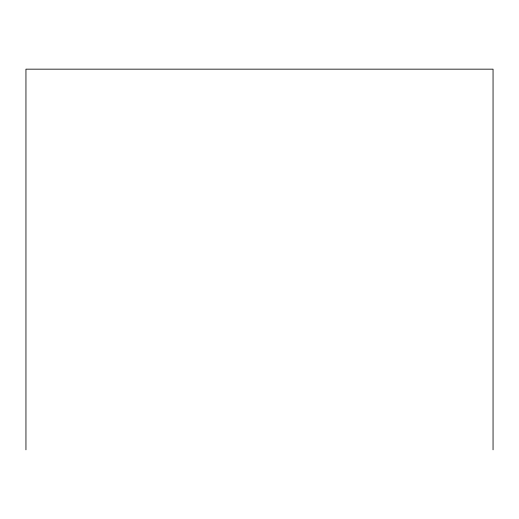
<?xml version="1.0" encoding="UTF-8"?>
<svg xmlns="http://www.w3.org/2000/svg" width="519" height="519" viewBox="0 0 519 519"><rect width="100%" height="100%" fill="white"/><g stroke="black" fill="none" stroke-linecap="round" stroke-linejoin="round"><path stroke-width="0.78" d="M493.05 449.837L493.05 69.163L25.95 69.163L25.95 449.837"/></g></svg>
